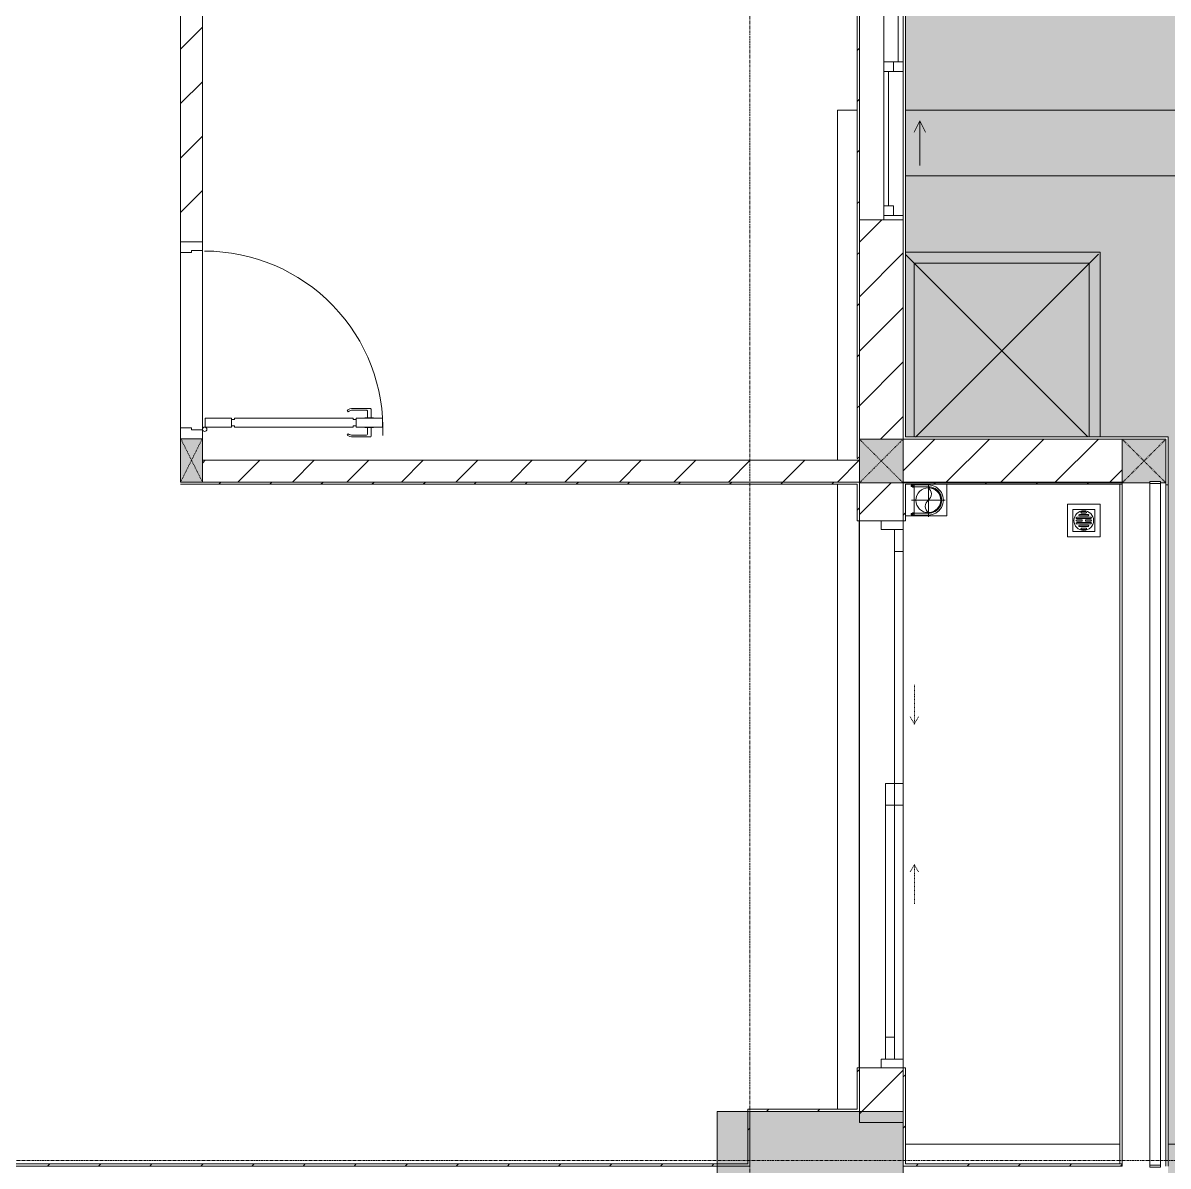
# Model space of a CAD drawing. Header units: millimetres. Extents: x 5359 to 218750, y -16347 to 109893.
# Drawn here: x 49432 to 54663, y 53512 to 58735 of the extents above; entities that cross this region are included whole.
import ezdxf

# ---------------------------------------------------------------- set-up
doc = ezdxf.new("R2010")
doc.units = ezdxf.units.MM
for name, pattern in [('Dash', [6, 3, -3]), ('Grid Line', [22.225, 12.7, -3.175, 3.175, -3.175]), ('IMPORT-CENTER _3_', [10.16, 6.35, -1.27, 1.27, -1.27])]:
    doc.linetypes.add(name, pattern=pattern)
for name, color, linetype, lineweight in [('0-1', 7, 'Continuous', 5), ('A-DETL-GENF-1', 9, 'Continuous', 9), ('A-DOOR', 31, 'Continuous', 9), ('A-DOOR-1', 9, 'Continuous', 9), ('A-DOOR-FRAM', 31, 'Continuous', 9), ('A-DOOR-HDLN', 31, 'Dash', 9), ('A-FLOR-1', 9, 'Continuous', 9), ('A-FLOR-HRAL', 11, 'Continuous', 9), ('A-FLOR-PATT', 8, 'Continuous', 9), ('A-GLAZ', 151, 'Continuous', 9), ('A-WALL', 113, 'Continuous', 9), ('A-WALL-1', 53, 'Continuous', 18), ('A-WALL-2', 9, 'Continuous', 9), ('A-WALL-3', 113, 'Continuous', 18), ('A-WALL-PATT-1', 10, 'Continuous', 9), ('A-WALL-PATT-2', 9, 'Continuous', 9), ('A-WALL-PATT-3', 111, 'Continuous', 9), ('G-IMPT', 8, 'Continuous', 9), ('G-IMPT-1', 8, 'IMPORT-CENTER _3_', 9), ('I-WALL-1', 53, 'Continuous', 18), ('I-WALL-2', 9, 'Continuous', 9), ('M-EQPM', 50, 'Continuous', 9), ('S-BEAM-1', 9, 'Continuous', 9), ('S-COLS', 52, 'Continuous', 9), ('S-COLS-1', 253, 'Continuous', 5), ('S-COLS-2', 53, 'Continuous', 18), ('S-COLS-3', 9, 'Continuous', 9), ('S-COLS-4', 52, 'Continuous', 18), ('S-COLS-5', 52, 'Dash', 9), ('S-COLS-HDLN', 52, 'Dash', 9), ('S-COLS-HDLN-1', 9, 'Dash', 9), ('S-GRID-1', 1, 'Grid Line', 9)]:
    doc.layers.add(name, color=color, linetype=linetype, lineweight=lineweight)
pattern_1 = [(45, (0, 0), (-124.4508, 124.4508), [])]
pattern_2 = [(45, (0, 0), (-116.67262, 116.67262), [])]

# ---------------------------------------------------------------- blocks, each defined once
blk = doc.blocks.new('NCV_TKTC_KET CAU_rvt-1-TKCS_MB ĐỊNH VỊ CỔNG-HÀNG RÀO')
at = {"layer": 'S-COLS-1'}
blk.add_hatch(color=256, dxfattribs=at).paths.add_polyline_path([(53452.6, 53311.9), (53452.6, 53761.9), (52602.6, 53761.9), (52602.6, 53311.9)])
at = {"layer": 'S-BEAM-1'}
blk.add_line((54452.6, 56633.3), (54452.6, 53511.9), dxfattribs=at)
at = {"layer": 'S-COLS-2'}
for p, q in [((52602.6, 53761.9), (52602.6, 53311.9)), ((53452.6, 53761.9), (52602.6, 53761.9)), ((53452.6, 53311.9), (53452.6, 53761.9))]:
    blk.add_line(p, q, dxfattribs=at)
blk = doc.blocks.new('DOOR_CW_01 CANH MO-PANEL KINH - DIW_01-900x2200-CỬA GỖ VÂN LAMINATE-553375-TKCS_MB ĐỊNH VỊ CỔNG-HÀNG RÀO')
at = {"layer": 'A-DETL-GENF-1'}
for p, q in [((-397, -182), (-397, -62)), ((-397, -62), (-357, -62)), ((-357, -62), (-357, -182)), ((-357, -182), (-397, -182)), ((-397, -196), (-391, -196)), ((-397, -738), (-397, -196)), ((-391, -196), (-391, -182)), ((-391, -182), (-363, -182)), ((-363, -182), (-363, -196)), ((-357, -196), (-363, -196)), ((-357, -196), (-357, -738)), ((-433.9, -711.2), (-427.3, -715.8)), ((-320.1, -711.2), (-326.7, -715.8)), ((-442, -737), (-442, -816.5)), ((-434, -799.5), (-434, -737)), ((-397, -738), (-391, -738)), ((-357, -752), (-397, -752)), ((-397, -752), (-397, -872)), ((-391, -752), (-391, -738)), ((-363, -752), (-391, -752)), ((-357, -738), (-363, -738)), ((-363, -738), (-363, -752)), ((-357, -872), (-357, -752)), ((-320, -799.5), (-320, -737)), ((-312, -737), (-312, -816.5)), ((-399, -820.5), (-438, -820.5)), ((-399, -803.5), (-430, -803.5)), ((-399, -792.2), (-399, -831.8)), ((-397, -792.2), (-399, -792.2)), ((-399, -831.8), (-397, -831.8)), ((-397, -792.2), (-397, -831.8)), ((-357, -792.2), (-357, -831.8)), ((-357, -792.2), (-355, -792.2)), ((-355, -831.8), (-357, -831.8)), ((-355, -792.2), (-355, -831.8)), ((-355, -803.5), (-324, -803.5)), ((-355, -820.5), (-316, -820.5)), ((-397, -872), (-357, -872))]:
    blk.add_line(p, q, dxfattribs=at)
blk.add_circle((-407, -60), 10, dxfattribs=at)
for centre, radius, start, end in [((-407, -60), 814, 268, 0), ((-397, -737), 45, 145, 180), ((-397, -737), 37, 145, 180), ((-357, -737), 37, 0, 35), ((-357, -737), 45, 360, 35), ((-438, -816.5), 4, 180, 270), ((-430, -799.5), 4, 180, 270), ((-324, -799.5), 4, 270, 0), ((-316, -816.5), 4, 270, 0)]:
    blk.add_arc(centre, radius, start, end, dxfattribs=at)
at = {"layer": 'A-DOOR-1'}
for p, q in [((-450, -50), (-450, 50)), ((-450, 50), (-400, 50)), ((-400, 50), (-400, 0)), ((400, 0), (400, 50)), ((400, 50), (450, 50)), ((450, 50), (450, -50)), ((-410, -50), (-450, -50)), ((-410, 0), (-410, -50)), ((-400, 0), (-410, 0)), ((-407, -50), (-382, -50)), ((410, 0), (400, 0)), ((410, -50), (410, 0)), ((450, -50), (410, -50))]:
    blk.add_line(p, q, dxfattribs=at)
blk = doc.blocks.new('G1_SOF - BO TRU - 100x200-746114-TKCS_MB ĐỊNH VỊ CỔNG-HÀNG RÀO')
at = {"layer": 'S-COLS-3'}
blk.add_hatch(color=256, dxfattribs=at).paths.add_polyline_path([(-50, -98.4), (50, -98.4), (50, 100), (-50, 100)])
at = {"layer": 'S-COLS-2'}
for p, q in [((-50, 100), (50, 100)), ((-50, -98.4), (-50, 100)), ((50, 100), (50, -98.4))]:
    blk.add_line(p, q, dxfattribs=at)
at = {"layer": 'S-COLS-HDLN-1'}
for p, q in [((50, -100), (-50, 100)), ((-50, -100), (50, 100))]:
    blk.add_line(p, q, dxfattribs=at)
blk = doc.blocks.new('NCV_TKTC_TANG 1_rvt-1-TKCS_MB ĐỊNH VỊ CỔNG-HÀNG RÀO')
at = {"layer": 'A-WALL-PATT-1'}
h = blk.add_hatch(dxfattribs=at)
h.set_pattern_fill('FP_2', color=256, style=0, pattern_type=2)
h.set_pattern_definition(pattern_1)
h.paths.add_polyline_path([(50152.6, 57735.3), (50252.6, 57735.3), (50252.6, 60236.9), (50152.6, 60236.9), (50152.6, 58607.8)])
h = blk.add_hatch(dxfattribs=at)
h.set_pattern_fill('FP_2', color=256, style=0, pattern_type=2)
h.set_pattern_definition(pattern_1)
h.paths.add_polyline_path([(50252.6, 56636.9), (53252.6, 56636.9), (53252.6, 56736.9), (50252.6, 56736.9)])
at = {"layer": 'A-WALL-PATT-2'}
h = blk.add_hatch(dxfattribs=at)
h.set_pattern_fill('FP_3', color=256, style=0, pattern_type=2)
h.set_pattern_definition(pattern_2)
h.paths.add_polyline_path([(53252.6, 56736.9), (53252.6, 60326.9), (53242.6, 60326.9), (53242.6, 56736.9)])
h = blk.add_hatch(dxfattribs=at)
h.set_pattern_fill('FP_3', color=256, style=0, pattern_type=2)
h.set_pattern_definition(pattern_2)
h.paths.add_polyline_path([(52565.7, 56626.9), (53252.6, 56626.9), (53252.6, 56636.9), (50152.6, 56635.3), (50152.6, 56626.9), (51355.3, 56626.9)])
h = blk.add_hatch(dxfattribs=at)
h.set_pattern_fill('FP_3', color=256, style=0, pattern_type=2)
h.set_pattern_definition(pattern_2)
h.paths.add_polyline_path([(53252.6, 53761.9), (53252.6, 53960.3), (53242.6, 53960.3), (53242.6, 53761.9)])
h.paths.add_polyline_path([(53252.6, 56460.3), (53252.6, 56626.9), (53242.6, 56626.9), (53242.6, 56460.3)])
h = blk.add_hatch(dxfattribs=at)
h.set_pattern_fill('FP_3', color=256, style=0, pattern_type=2)
h.set_pattern_definition(pattern_2)
h.paths.add_polyline_path([(53462.6, 56626.9), (54452.6, 56626.9), (54452.6, 56636.9), (53452.6, 56635.3), (53452.6, 56626.9)])
h = blk.add_hatch(dxfattribs=at)
h.set_pattern_fill('FP_3', color=256, style=0, pattern_type=2)
h.set_pattern_definition(pattern_2)
h.paths.add_polyline_path([(53452.6, 53511.9), (53462.6, 53511.9), (53462.6, 53960.3), (53452.6, 53960.3)])
h.paths.add_polyline_path([(53462.6, 56460.3), (53462.6, 56626.9), (53452.6, 56626.9), (53452.6, 56460.3)])
h = blk.add_hatch(dxfattribs=at)
h.set_pattern_fill('FP_3', color=256, style=0, pattern_type=2)
h.set_pattern_definition(pattern_2)
h.paths.add_polyline_path([(52752.6, 53761.9), (53242.6, 53761.9), (53242.6, 53771.9), (52742.6, 53771.9), (52742.6, 53761.9)])
h = blk.add_hatch(dxfattribs=at)
h.set_pattern_fill('FP_3', color=256, style=0, pattern_type=2)
h.set_pattern_definition(pattern_2)
h.paths.add_polyline_path([(52752.6, 53511.9), (52752.6, 53761.9), (52742.6, 53761.9), (52742.6, 53511.9)])
h = blk.add_hatch(dxfattribs=at)
h.set_pattern_fill('FP_3', color=256, style=0, pattern_type=2)
h.set_pattern_definition(pattern_2)
h.paths.add_polyline_path([(52742.6, 53511.9), (52742.6, 53521.9), (48862.6, 53521.9), (48862.6, 53511.9), (51355.3, 53511.9)])
h = blk.add_hatch(dxfattribs=at)
h.set_pattern_fill('FP_3', color=256, style=0, pattern_type=2)
h.set_pattern_definition(pattern_2)
h.paths.add_polyline_path([(53462.6, 53511.9), (54452.6, 53511.9), (54452.6, 53521.9), (53462.6, 53521.9)])
at = {"layer": 'A-FLOR-1'}
for p, q in [((50252.6, 57695.3), (50252.6, 56875.3)), ((50152.6, 56885.3), (50152.6, 57685.3)), ((53252.5, 56460.3), (53252.5, 53960.3)), ((53252.6, 53960.3), (53252.6, 56460.3)), ((53452.5, 54000.3), (53452.5, 55160.7))]:
    blk.add_line(p, q, dxfattribs=at)
at = {"layer": 'A-WALL-1'}
for p, q in [((53252.6, 56736.9), (50252.6, 56736.9)), ((53252.6, 56636.9), (53252.6, 56736.9)), ((50252.6, 56636.9), (53252.6, 56636.9))]:
    blk.add_line(p, q, dxfattribs=at)
at = {"layer": 'A-WALL-2'}
for p, q in [((50252.6, 57735.3), (50252.6, 60236.9)), ((50152.6, 59926.9), (50152.6, 57735.3)), ((50252.6, 57695.3), (50252.6, 56875.3)), ((50152.6, 56885.3), (50152.6, 57685.3))]:
    blk.add_line(p, q, dxfattribs=at)
at = {"layer": 'I-WALL-1'}
for p, q in [((53242.6, 60326.9), (53242.6, 56746.9)), ((53252.6, 56736.9), (53252.6, 60326.9)), ((53242.6, 56736.9), (53252.6, 56736.9)), ((50152.6, 56626.9), (53242.6, 56626.9)), ((53252.6, 56636.9), (50252.6, 56636.9)), ((53242.6, 56626.9), (53242.6, 56460.3)), ((53252.6, 56626.9), (53252.6, 56636.9)), ((53252.6, 56460.3), (53252.6, 56626.9)), ((54452.6, 56636.9), (53452.6, 56636.9)), ((53452.6, 56636.9), (53452.6, 56626.9)), ((53452.6, 56626.9), (53452.6, 56460.3)), ((53462.6, 56626.9), (54452.6, 56626.9)), ((53462.6, 56460.3), (53462.6, 56626.9)), ((54452.6, 56626.9), (54452.6, 56636.9)), ((53242.6, 56460.3), (53252.6, 56460.3)), ((53452.6, 56460.3), (53462.6, 56460.3)), ((53242.6, 53960.3), (53242.6, 53771.9)), ((53252.6, 53960.3), (53242.6, 53960.3)), ((53252.6, 53761.9), (53252.6, 53960.3)), ((53452.6, 53960.3), (53452.6, 53511.9)), ((53462.6, 53960.3), (53452.6, 53960.3)), ((53462.6, 53521.9), (53462.6, 53960.3)), ((53242.6, 53771.9), (52742.6, 53771.9)), ((52742.6, 53771.9), (52742.6, 53761.9)), ((52742.6, 53761.9), (52742.6, 53521.9)), ((52752.6, 53761.9), (53242.6, 53761.9)), ((52752.6, 53511.9), (52752.6, 53761.9)), ((53242.6, 53761.9), (53252.6, 53761.9)), ((52742.6, 53521.9), (48862.6, 53521.9)), ((48862.6, 53511.9), (52742.6, 53511.9)), ((52742.6, 53511.9), (52752.6, 53511.9)), ((53452.6, 53511.9), (53462.6, 53511.9)), ((54452.6, 53521.9), (53462.6, 53521.9)), ((53462.6, 53511.9), (54452.6, 53511.9)), ((54452.6, 53511.9), (54452.6, 53521.9))]:
    blk.add_line(p, q, dxfattribs=at)
at = {"layer": 'I-WALL-2'}
for p, q in [((54442.6, 53521.9), (54442.6, 56626.9)), ((54452.6, 56626.9), (54452.6, 53521.9))]:
    blk.add_line(p, q, dxfattribs=at)
at = {"layer": 'A-DOOR-1', "rotation": 90.00000000000118}
blk.add_blockref('DOOR_CW_01 CANH MO-PANEL KINH - DIW_01-900x2200-CỬA GỖ VÂN LAMINATE-553375-TKCS_MB ĐỊNH VỊ CỔNG-HÀNG RÀO', (50202.6, 57285.3), dxfattribs=at)
at = {"layer": 'S-COLS-3', "rotation": 180}
blk.add_blockref('G1_SOF - BO TRU - 100x200-746114-TKCS_MB ĐỊNH VỊ CỔNG-HÀNG RÀO', (50202.6, 56736.9), dxfattribs=at)
blk = doc.blocks.new('1_FAMILY RVT - W01-WxH 1400x1400xmm-389822-TKCS_MB ĐỊNH VỊ CỔNG-HÀNG RÀO')
at = {"layer": 'A-GLAZ'}
for p, q in [((248.4, 172.39), (299.2, 197.79)), ((248.4, 172.39), (299.2, 146.99)), ((248.4, 172.39), (451.6, 172.39)), ((-700, 96.19), (-700, -103.81)), ((700, 96.19), (-700, 96.19)), ((-700, 96.19), (-636.5, 96.19)), ((-680.95, 96.19), (-680.95, 7.29)), ((-636.5, 96.19), (-22.225, 96.19)), ((-636.5, 96.19), (-636.5, 51.74)), ((-636.5, 73.965), (-22.225, 73.965)), ((-22.225, 7.29), (-22.225, 96.19)), ((-22.225, 96.19), (22.225, 96.19)), ((22.225, 96.19), (680.95, 96.19)), ((22.225, 96.19), (22.225, 7.29)), ((680.95, 96.19), (700, 96.19)), ((680.95, 96.19), (680.95, 7.29)), ((700, -103.81), (700, 96.19)), ((-700, 7.29), (-680.95, 7.29)), ((-636.5, 51.74), (-680.95, 51.74)), ((-680.95, 7.29), (-22.225, 7.29)), ((22.225, 51.74), (-22.225, 51.74)), ((-22.225, 7.29), (22.225, 7.29)), ((22.225, 29.515), (636.5, 29.515)), ((22.225, 7.29), (636.5, 7.29)), ((636.5, 51.74), (636.5, 7.29)), ((680.95, 51.74), (636.5, 51.74)), ((636.5, 7.29), (700, 7.29)), ((-700, -103.81), (700, -103.81))]:
    blk.add_line(p, q, dxfattribs=at)
blk = doc.blocks.new('DEG_02-DEG_03 - DEG_02-2500x2400mm-CỬA ĐI 02 CÁNH TRƯỢT-625766-TKCS_MB ĐỊNH VỊ CỔNG-HÀNG RÀO')
at = {"layer": 'A-DOOR'}
for p, q in [((-1110, 100), (-1210, 100)), ((-1210, 100), (-1210, 60)), ((-1210, 60), (-1110, 60)), ((-1110, 60), (-1110, 100)), ((-1110, 100), (-50, 100)), ((-50, 60), (-1110, 60)), ((50, 100), (-50, 100)), ((-50, 100), (-50, 60)), ((50, 60), (-50, 60)), ((-50, 60), (-50, 20)), ((-50, 60), (50, 60)), ((50, 60), (50, 100)), ((50, 20), (50, 60)), ((50, 60), (1110, 60)), ((1210, 60), (1110, 60)), ((1110, 60), (1110, 20)), ((1210, 20), (1210, 60)), ((-50, 20), (50, 20)), ((1110, 20), (50, 20)), ((1110, 20), (1210, 20))]:
    blk.add_line(p, q, dxfattribs=at)
at = {"layer": 'A-DOOR-FRAM'}
for p, q in [((-1210, 100), (-1250, 100)), ((-1250, 100), (-1250, 0)), ((-1210, 0), (-1210, 100)), ((1250, 100), (1210, 100)), ((1210, 100), (1210, 0)), ((1250, 0), (1250, 100)), ((-1250, 0), (-1210, 0)), ((1210, 0), (1250, 0))]:
    blk.add_line(p, q, dxfattribs=at)
at = {"layer": 'A-DOOR-HDLN'}
for p, q in [((-320.4, 151.1), (-355, 171.1)), ((320.4, 151.1), (355, 171.1)), ((-500.4, 151.1), (-320.4, 151.1)), ((-320.4, 151.1), (-355, 131.1)), ((320.4, 151.1), (355, 131.1)), ((500.4, 151.1), (320.4, 151.1))]:
    blk.add_line(p, q, dxfattribs=at)
blk = doc.blocks.new('Railing - 50 x 10mm-1251311-TKCS_MB ĐỊNH VỊ CỔNG-HÀNG RÀO')
at = {"layer": 'A-FLOR-HRAL'}
for p, q in [((25, 5), (-25, 5)), ((-25, 5), (-25, -5)), ((25, -5), (25, 5)), ((-25, -5), (25, -5))]:
    blk.add_line(p, q, dxfattribs=at)
blk = doc.blocks.new('Railing - Railing-1598497-TKCS_MB ĐỊNH VỊ CỔNG-HÀNG RÀO')
at = {"layer": 'A-FLOR-HRAL'}
for p, q in [((54578.6, 56630.3), (54578.6, 53516.9)), ((54628.6, 53516.9), (54628.6, 56630.3))]:
    blk.add_line(p, q, dxfattribs=at)
for p in [(54603.6, 56635.3), (54603.6, 53511.9)]:
    blk.add_blockref('Railing - 50 x 10mm-1251311-TKCS_MB ĐỊNH VỊ CỔNG-HÀNG RÀO', p)
blk = doc.blocks.new('TKTC_XREF_251221_MB TANG 1 - TKTC_XREF_260130_MB TANG 1_dwg_THU NUOC - THU NUOC-444531-TKCS_MB TẦNG 1-4202124-TKCS_MB ĐỊNH VỊ CỔNG-HÀNG RÀO')
at = {"layer": 'M-EQPM'}
for p, q in [((-23.3, 10.8), (40.9, 10.8)), ((40.9, 4.8), (-23.3, 4.8)), ((-11, 23.3), (28.5, 23.3)), ((28.5, 17.3), (-11, 17.3)), ((-1.1, 35.6), (18.5, 35.6)), ((18.5, 29.6), (-1.1, 29.6)), ((-23.3, -13.6), (40.9, -13.6)), ((40.9, -19.6), (-23.3, -19.6)), ((-11, -26.1), (28.5, -26.1)), ((28.5, -32.1), (-11, -32.1)), ((-1.1, -38.5), (18.5, -38.5)), ((18.5, -44.5), (-1.1, -44.5))]:
    blk.add_line(p, q, dxfattribs=at)
at = {"layer": 'M-EQPM', "flags": 128}
for points in [[(83.7, -79.4), (83.7, 70.6), (-66.3, 70.6), (-66.3, -79.4)], [(58.7, -54.4), (58.7, 45.6), (-41.3, 45.6), (-41.3, -54.4)]]:
    blk.add_lwpolyline(points, close=True, dxfattribs=at)
for points in [[(-23.3, -1.2), (0.7, -1.2), (0.7, -7.2), (-23.3, -7.2)], [(40.9, -7.2), (16.7, -7.2), (16.7, -1.2), (40.9, -1.2)]]:
    blk.add_lwpolyline(points, dxfattribs=at)
at = {"layer": 'M-EQPM'}
for centre, radius, start, end in [((8.7, -4.4), 45, 360, 180), ((8.7, -4.4), 45, 360, 180), ((-23.3, 7.8), 3, 90, 270), ((-11, 20.3), 3, 90, 270), ((-1.1, 32.6), 3, 90, 270), ((18.5, 32.6), 3, 270, 90), ((28.5, 20.3), 3, 270, 90), ((40.9, 7.8), 3, 270, 90), ((8.7, -4.4), 45, 180, 360), ((8.7, -4.4), 45, 180, 360), ((-23.3, -4.2), 3, 90, 270), ((-23.3, -16.6), 3, 90, 270), ((-11, -29.1), 3, 90, 270), ((-1.1, -41.5), 3, 90, 270), ((18.5, -41.5), 3, 270, 90), ((28.5, -29.1), 3, 270, 90), ((40.9, -4.2), 3, 270, 90), ((40.9, -16.6), 3, 270, 90)]:
    blk.add_arc(centre, radius, start, end, dxfattribs=at)
blk = doc.blocks.new('TKTC_XREF_251221_MB TANG 1 - TKTC_XREF_260130_MB TANG 1_dwg_CUM U_DN100-V108-TKCS_MB ĐỊNH VỊ CỔNG-HÀNG RÀO')
at = {"layer": 'G-IMPT'}
blk.add_hatch(color=256, dxfattribs=at).paths.add_polyline_path([(0, 61), (15.8, 58.9), (30.5, 52.8), (43.1, 43.1), (52.8, 30.5), (58.9, 15.8), (61, 0), (58.9, -15.8), (52.8, -30.5), (43.1, -43.1), (30.5, -52.8), (15.8, -58.9), (0, -61), (0, -57), (14.8, -55.1), (28.5, -49.4), (40.3, -40.3), (49.4, -28.5), (55.1, -14.8), (57, 0), (55.1, 14.8), (49.4, 28.5), (40.3, 40.3), (28.5, 49.4), (14.8, 55.1), (0, 57)])
for p, q in [((-79.1, 66.6), (-79.1, 63.4)), ((-76.6, 66.6), (-76.6, 63.4)), ((-74.6, 66.6), (-74.6, 63.4)), ((-72.7, 69.3), (-72.7, 60.7)), ((-66.9, 67.9), (-71.7, 67.9)), ((-66.9, 62.1), (-71.7, 62.1)), ((-65, 69), (0, 69)), ((-79.1, -63.4), (-79.1, -66.6)), ((-76.6, -63.4), (-76.6, -66.6)), ((-74.6, -63.4), (-74.6, -66.6)), ((-72.7, -60.7), (-72.7, -69.3)), ((-66.9, -62.1), (-71.7, -62.1)), ((-66.9, -67.9), (-71.7, -67.9)), ((-66.9, -72.7), (-66.9, -70.8)), ((-65, -69), (0, -69))]:
    blk.add_line(p, q, dxfattribs=at)
at = {"layer": 'G-IMPT', "flags": 128}
for points in [[(-72.7, 67.6), (-78.1, 67.6), (-78.1, 62.4), (-72.7, 62.4)], [(-71.7, 59.2), (-66.9, 59.2), (-66.9, 70.8), (-71.7, 70.8)], [(-66.9, 70.8), (-66.9, 72.7), (-65, 72.7), (-65, 57.3), (-66.9, 57.3), (-66.9, 59.2)], [(-65, 61), (0, 61), (0, 57)], [(-72.7, -62.4), (-78.1, -62.4), (-78.1, -67.6), (-72.7, -67.6)], [(-71.7, -70.8), (-66.9, -70.8), (-66.9, -59.2), (-71.7, -59.2)], [(-66.9, -59.2), (-66.9, -57.3), (-65, -57.3), (-65, -72.4)], [(-65, -61), (0, -61), (0, -57)]]:
    blk.add_lwpolyline(points, dxfattribs=at)
at = {"layer": 'G-IMPT'}
for centre, radius, start, end in [((-78.1, 66.6), 0.96, 90, 180), ((-78.1, 63.4), 0.96, 180, 270), ((-71.1, 69.3), 1.56, 112.6199, 247.3801), ((-67.9, 65), 4.8, 143.1301, 216.8699), ((-71.1, 60.7), 1.56, 112.6199, 247.3801), ((0, 0), 69, 270, 90), ((0, 0), 61, 270, 90), ((0, 0), 57, 270, 90), ((-78.1, -63.4), 0.96, 90, 180), ((-78.1, -66.6), 0.96, 180, 270), ((-71.1, -60.7), 1.56, 112.6199, 247.3801), ((-67.9, -65), 4.8, 143.1301, 216.8699), ((-71.1, -69.3), 1.56, 112.6199, 247.3801)]:
    blk.add_arc(centre, radius, start, end, dxfattribs=at)
blk = doc.blocks.new('TKTC_XREF_251221_MB TANG 1 - TKTC_XREF_260130_MB TANG 1_dwg_$cc-V109-TKCS_MB ĐỊNH VỊ CỔNG-HÀNG RÀO')
at = {"layer": 'G-IMPT'}
blk.add_circle((0, 0), 0.5, dxfattribs=at)
for centre, radius, start, end in [((0, 0), 0.5, 90, 270), ((0.188, 0.25), 0.313, 126.8699, 233.1301), ((-0.188, -0.25), 0.313, 306.8699, 53.1301)]:
    blk.add_arc(centre, radius, start, end, dxfattribs=at)
at = {"layer": 'G-IMPT-1'}
for p, q in [((0, -0.673), (0, 0.639)), ((-0.673, 0), (0.673, 0))]:
    blk.add_line(p, q, dxfattribs=at)
blk = doc.blocks.new('TKTC_XREF_251221_MB TANG 1 - TKTC_XREF_260130_MB TANG 1_dwg-4202109-TKCS_MB ĐỊNH VỊ CỔNG-HÀNG RÀO')
at = {"layer": 'G-IMPT'}
blk.add_line((-149648.9, -344719.3), (-149648.9, -344863.9), dxfattribs=at)
at = {"layer": 'G-IMPT', "flags": 128}
for points in [[(-149649, -344719.3), (-149649, -344864.2), (-149689.1, -344863.9)], [(-149648.9, -344863.9), (-149499.2, -344863.9), (-149499.2, -344719.7)]]:
    blk.add_lwpolyline(points, dxfattribs=at)
at = {"extrusion": (0, 0, -1)}
for name, p, xscale, yscale, zscale, rotation in [('TKTC_XREF_251221_MB TANG 1 - TKTC_XREF_260130_MB TANG 1_dwg_CUM U_DN100-V108-TKCS_MB ĐỊNH VỊ CỔNG-HÀNG RÀO', (149584, -344791.5), 0.9975000000000006, 0.9975000000000006, -0.9975000000000006, 180.000991338195), ('TKTC_XREF_251221_MB TANG 1 - TKTC_XREF_260130_MB TANG 1_dwg_$cc-V109-TKCS_MB ĐỊNH VỊ CỔNG-HÀNG RÀO', (149584, -344792.4), 113.7150000000073, 113.7150000000073, -113.7150000000073, 359.9990086636432)]:
    blk.add_blockref(name, p, dxfattribs=dict(at, xscale=xscale, yscale=yscale, zscale=zscale, rotation=rotation))
at = {"extrusion": (0, 0, -1), "zscale": -1}
blk.add_blockref('TKTC_XREF_251221_MB TANG 1 - TKTC_XREF_260130_MB TANG 1_dwg_THU NUOC - THU NUOC-444531-TKCS_MB TẦNG 1-4202124-TKCS_MB ĐỊNH VỊ CỔNG-HÀNG RÀO', (148865.4, -344881), dxfattribs=at)
blk = doc.blocks.new('TKTC_XREF_251221_MB TANG 1 - TKTC_XREF_251221_MB TANG 1-2038492-TKCS_MB ĐỊNH VỊ CỔNG-HÀNG RÀO')
blk.add_blockref('TKTC_XREF_251221_MB TANG 1 - TKTC_XREF_260130_MB TANG 1_dwg-4202109-TKCS_MB ĐỊNH VỊ CỔNG-HÀNG RÀO', (169499.1, 384109.7))
blk = doc.blocks.new('TKTC_NAP THAM BE NUOC NGAM_260130 - TKTC_XREF_260130_NAP THAM BE NUOC NGAM_dwg-4013458-TKCS_MB ĐỊNH VỊ CỔNG-HÀNG RÀO')
at = {"layer": 'G-IMPT'}
for p, q in [((-134909, 153914.7), (-149699, 153914.7)), ((-149699, 153254.7), (-148865.4, 152421)), ((-148817.4, 153256.3), (-149653.2, 152420.5)), ((-150009, 152205), (-150009, 149349.7)), ((-149709, 149578), (-149709, 150738)), ((-149709, 149578), (-149709, 150738)), ((-148719.1, 149189.7), (-149699.1, 149189.7)), ((-148719.1, 149189.7), (-149699.1, 149189.7))]:
    blk.add_line(p, q, dxfattribs=at)
at = {"layer": 'G-IMPT', "flags": 128}
for points in [[(-149919.1, 153914.7), (-150009, 153914.7), (-150009, 152314.7)], [(-149699, 153614.7), (-142334, 153614.7), (-142334, 149189.7), (-148499, 149189.7)], [(-149699, 153614.7), (-142334, 153614.7), (-142334, 149189.7)], [(-148809, 152421), (-148809, 153264.7), (-149699, 153264.7)], [(-148859, 152421), (-148859, 153214.7), (-149659, 153214.7), (-149659, 152420.6)]]:
    blk.add_lwpolyline(points, dxfattribs=at)
blk = doc.blocks.new('TKTC_NAP THAM BE NUOC NGAM_260130 - NẮP THĂM BỂ NƯỚC NGẦM-2336355-TKCS_MB ĐỊNH VỊ CỔNG-HÀNG RÀO')
blk.add_blockref('TKTC_NAP THAM BE NUOC NGAM_260130 - TKTC_XREF_260130_NAP THAM BE NUOC NGAM_dwg-4013458-TKCS_MB ĐỊNH VỊ CỔNG-HÀNG RÀO', (150009, -139814.7))
blk = doc.blocks.new('G1_SOF - BO TRU - 200x200-3050151-TKCS_MB ĐỊNH VỊ CỔNG-HÀNG RÀO')
at = {"layer": 'S-COLS-HDLN'}
for p, q in [((-100, 100), (100, -100)), ((100, 100), (-100, -100))]:
    blk.add_line(p, q, dxfattribs=at)

msp = doc.modelspace()

# ---------------------------------------------------------------- hatches: boundary and pattern name
at = {"layer": 'A-FLOR-PATT'}
h = msp.add_hatch(dxfattribs=at)
h.set_pattern_fill('FP_14', color=256, style=0, pattern_type=2)
h.set_pattern_definition([(0, (167.64, 11.2), (558.8, 558.8), [83.82, -16.764, 22.352, -16.764, -419.1]), (0, (167.64, 11.2), (558.8, 558.8), [-139.7, 83.82, -335.28]), (0, (139.7, 27.94), (558.8, 558.8), [55.88, -41.91, 83.82, -41.91, -335.28]), (0, (139.7, 27.94), (558.8, 558.8), [-223.52, 55.88, -279.4]), (0, (335.3, 251.46), (558.8, 558.8), [69.85, -27.94, 69.85, -391.16]), (0, (55.9, 363.2), (558.8, 558.8), [27.94, -55.88, 27.94, -447.04]), (90, (111.76, 363.2), (-558.8, 558.8), [50.292, -508.508]), (90, (279.4, 27.94), (-558.8, 558.8), [55.88, -502.92]), (90, (419.1, 251.46), (-558.8, 558.8), [55.88, -502.92]), (45, (352.04, 22.35), (0, 558.7996), [55.88, -734.383]), (135, (206.76, 22.35), (-558.7996, 0), [55.88, -734.383]), (63.435, (335.28, 25.15), (-0.0005, 558.8001), [55.88, -1193.635]), (75.964, (307.34, 27.94), (-0.00237, 558.80038), [55.88, -2248.111]), (75.964, (447.04, 251.46), (-0.00237, 558.80038), [44.704, -2259.287]), (75.964, (122.94, 363.22), (-0.00237, 558.80038), [39.116, -2264.875]), (104.036, (251.46, 27.94), (0.00237, 558.80038), [55.88, -2248.111]), (104.036, (391.16, 251.46), (0.00237, 558.80038), [44.704, -2259.287]), (104.036, (100.58, 363.22), (0.00237, 558.80038), [39.116, -2264.875]), (116.565, (223.52, 25.15), (0.0005, 558.8001), [55.88, -1193.634])])
h.paths.add_polyline_path([(58617.9, 53421.9), (60142.5, 53421.9), (60143.5, 55396.3), (60152.5, 55396.3), (60152.5, 55386.3), (62152.6, 55386.3), (62152.6, 55396.3), (62264.5, 55404), (62363.6, 55422.4), (62460.7, 55452.1), (62556.4, 55494.2), (62631.4, 55536.5), (62713.7, 55596.1), (62789, 55664.9), (62859.7, 55747.3), (62914.6, 55828.1), (62954.4, 55900.2), (62992.6, 55992.4), (63020.3, 56088.3), (63037, 56186.7), (63042.6, 56286.3), (63042.1, 61272.4), (63034.9, 61462.3), (63015.3, 61651.4), (62983.2, 61838.9), (62938.5, 62025), (62881.4, 62208.3), (62811.9, 62388), (62731.2, 62561.6), (62635.7, 62735.2), (62551.3, 62870.1), (62422.4, 63045.9), (62319, 63170.9), (62188.6, 63309.2), (62048.9, 63438.9), (61900.8, 63559.3), (61744.8, 63669.8), (61581.4, 63770.1), (61411, 63859.5), (61234, 63937.8), (61050.3, 64004.7), (60898.6, 64050.6), (60714.7, 64093.3), (60528.6, 64124), (60340.9, 64142.4), (60152.6, 64148.6), (60152.6, 64158.6), (54662.6, 64158.6), (54661.5, 61501.9), (53462.6, 61501.9), (53462.6, 61511.9), (53452.6, 61511.9), (53452.7, 60435.3), (53462.6, 60435.3), (53463.1, 56843.3), (54662.6, 56843.3), (54662.6, 53421.9), (54680.5, 53421.9)])
at = {"layer": 'A-WALL-PATT-3'}
h = msp.add_hatch(dxfattribs=at)
h.set_pattern_fill('FP_1', color=256, style=0, pattern_type=2)
h.set_pattern_definition(pattern_1)
h.paths.add_polyline_path([(53452.6, 56833.3), (53452.6, 57835.3), (53252.6, 57835.3), (53252.6, 56833.3)])
h.paths.add_polyline_path([(53452.6, 59235.3), (53452.6, 60235.3), (53252.6, 60235.3), (53252.6, 59235.3), (53311.4, 59235.3)])
h = msp.add_hatch(dxfattribs=at)
h.set_pattern_fill('FP_1', color=256, style=0, pattern_type=2)
h.set_pattern_definition(pattern_1)
h.paths.add_polyline_path([(53776.2, 56633.3), (54452.6, 56633.3), (54452.6, 56833.3), (53452.6, 56833.3), (53452.6, 56633.3)])
h = msp.add_hatch(dxfattribs=at)
h.set_pattern_fill('FP_1', color=256, style=0, pattern_type=2)
h.set_pattern_definition(pattern_1)
h.paths.add_polyline_path([(53352.6, 53711.9), (53452.6, 53711.9), (53452.6, 53960.3), (53252.6, 53960.3), (53252.6, 53711.9)])
h.paths.add_polyline_path([(53252.6, 56460.3), (53452.6, 56460.3), (53452.6, 56631.9), (53252.6, 56631.9), (53252.6, 56500.3)])
at = {"layer": 'S-COLS-1'}
for points in [[(53252.6, 56633.3), (53452.6, 56635.3), (53452.6, 56833.3), (53252.6, 56833.3), (53252.6, 56635.3)], [(54652.6, 56633.3), (54652.6, 56833.3), (54452.6, 56833.3), (54452.6, 56633.3), (54578.6, 56633.3), (54578.6, 56640.3), (54628.6, 56640.3), (54628.6, 56633.3)]]:
    msp.add_hatch(color=256, dxfattribs=at).paths.add_polyline_path(points)

# ---------------------------------------------------------------- linework, layer by layer
at = {"layer": 'A-WALL'}
for p, q in [((53452.6, 56833.3), (53452.6, 57835.3)), ((53252.6, 56833.3), (54452.6, 56833.3)), ((54452.6, 56633.3), (54452.6, 56833.3)), ((53452.6, 56633.3), (53252.6, 56633.3)), ((54652.6, 53511.9), (54652.6, 56625.2)), ((54662.6, 56625.2), (54662.6, 53511.9)), ((53252.6, 53960.3), (53252.6, 56460.3)), ((53452.6, 55160.3), (53452.6, 54000.3))]:
    msp.add_line(p, q, dxfattribs=at)
at = {"layer": 'A-WALL-3'}
for p, q in [((53462.6, 56843.3), (53462.6, 60435.3)), ((53252.6, 57835.3), (53252.6, 56833.3)), ((53452.6, 56833.3), (53452.6, 56460.3)), ((54662.6, 56843.3), (53462.6, 56843.3)), ((54452.6, 56833.3), (54652.6, 56833.3)), ((54652.6, 56833.3), (54652.6, 56625.2)), ((54662.6, 56625.2), (54662.6, 56843.3)), ((53252.6, 56633.3), (53252.6, 56460.3)), ((53452.6, 56633.3), (54452.6, 56633.3)), ((54652.6, 56625.2), (54662.6, 56625.2)), ((53252.6, 56460.3), (53352.6, 56460.3)), ((53252.6, 53960.3), (53252.6, 53711.9)), ((53352.6, 53960.3), (53252.6, 53960.3)), ((53452.6, 53711.9), (53452.6, 53960.3)), ((53252.6, 53711.9), (53452.6, 53711.9))]:
    msp.add_line(p, q, dxfattribs=at)
at = {"layer": 'S-COLS'}
for p, q in [((53452.6, 56833.3), (53252.6, 56833.3)), ((54452.6, 56833.3), (54452.6, 56633.3)), ((53252.6, 56633.3), (53452.6, 56633.3))]:
    msp.add_line(p, q, dxfattribs=at)
at = {"layer": 'S-COLS-4'}
for p, q in [((53252.6, 56833.3), (53252.6, 56633.3)), ((53452.6, 56633.3), (53452.6, 56833.3)), ((54652.6, 56833.3), (54452.6, 56833.3)), ((54652.6, 56633.3), (54652.6, 56833.3)), ((54452.6, 56633.3), (54578.6, 56633.3)), ((54628.6, 56633.3), (54652.6, 56633.3))]:
    msp.add_line(p, q, dxfattribs=at)
at = {"layer": 'S-GRID-1'}
for p, q in [((52752.6, 13102.5), (52752.6, 80482.7)), ((135474.6, 53536.9), (24837.1, 53536.9))]:
    msp.add_line(p, q, dxfattribs=at)

# ---------------------------------------------------------------- block references
at = {"layer": '0-1'}
for name in ['NCV_TKTC_KET CAU_rvt-1-TKCS_MB ĐỊNH VỊ CỔNG-HÀNG RÀO', 'NCV_TKTC_TANG 1_rvt-1-TKCS_MB ĐỊNH VỊ CỔNG-HÀNG RÀO']:
    msp.add_blockref(name, (0, 0), dxfattribs=at)
at = {"layer": 'A-DOOR', "rotation": 269.9999999999999}
msp.add_blockref('DEG_02-DEG_03 - DEG_02-2500x2400mm-CỬA ĐI 02 CÁNH TRƯỢT-625766-TKCS_MB ĐỊNH VỊ CỔNG-HÀNG RÀO', (53352.6, 55210.3), dxfattribs=at)
at = {"layer": 'A-FLOR-HRAL'}
msp.add_blockref('Railing - Railing-1598497-TKCS_MB ĐỊNH VỊ CỔNG-HÀNG RÀO', (0, 0), dxfattribs=at)
at = {"layer": 'A-GLAZ', "rotation": 269.9999999999999}
msp.add_blockref('1_FAMILY RVT - W01-WxH 1400x1400xmm-389822-TKCS_MB ĐỊNH VỊ CỔNG-HÀNG RÀO', (53356.4, 58535.3), dxfattribs=at)
at = {"layer": 'M-EQPM'}
for name, p in [('TKTC_XREF_251221_MB TANG 1 - TKTC_XREF_251221_MB TANG 1-2038492-TKCS_MB ĐỊNH VỊ CỔNG-HÀNG RÀO', (33652.6, 17236.9)), ('TKTC_NAP THAM BE NUOC NGAM_260130 - NẮP THĂM BỂ NƯỚC NGẦM-2336355-TKCS_MB ĐỊNH VỊ CỔNG-HÀNG RÀO', (53152.6, 44236.9))]:
    msp.add_blockref(name, p, dxfattribs=at)
at = {"layer": 'S-COLS-5'}
for p in [(53352.6, 56733.3), (54552.6, 56733.3)]:
    msp.add_blockref('G1_SOF - BO TRU - 200x200-3050151-TKCS_MB ĐỊNH VỊ CỔNG-HÀNG RÀO', p, dxfattribs=at)

doc.saveas('drawing.dxf')
